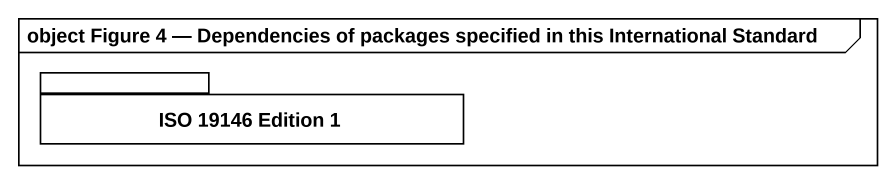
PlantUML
@startuml
mainframe object Figure 4 — Dependencies of packages specified in this International Standard
package "ISO 19146 Edition 1" as ISO_19146_Edition_1 {
}
@enduml
